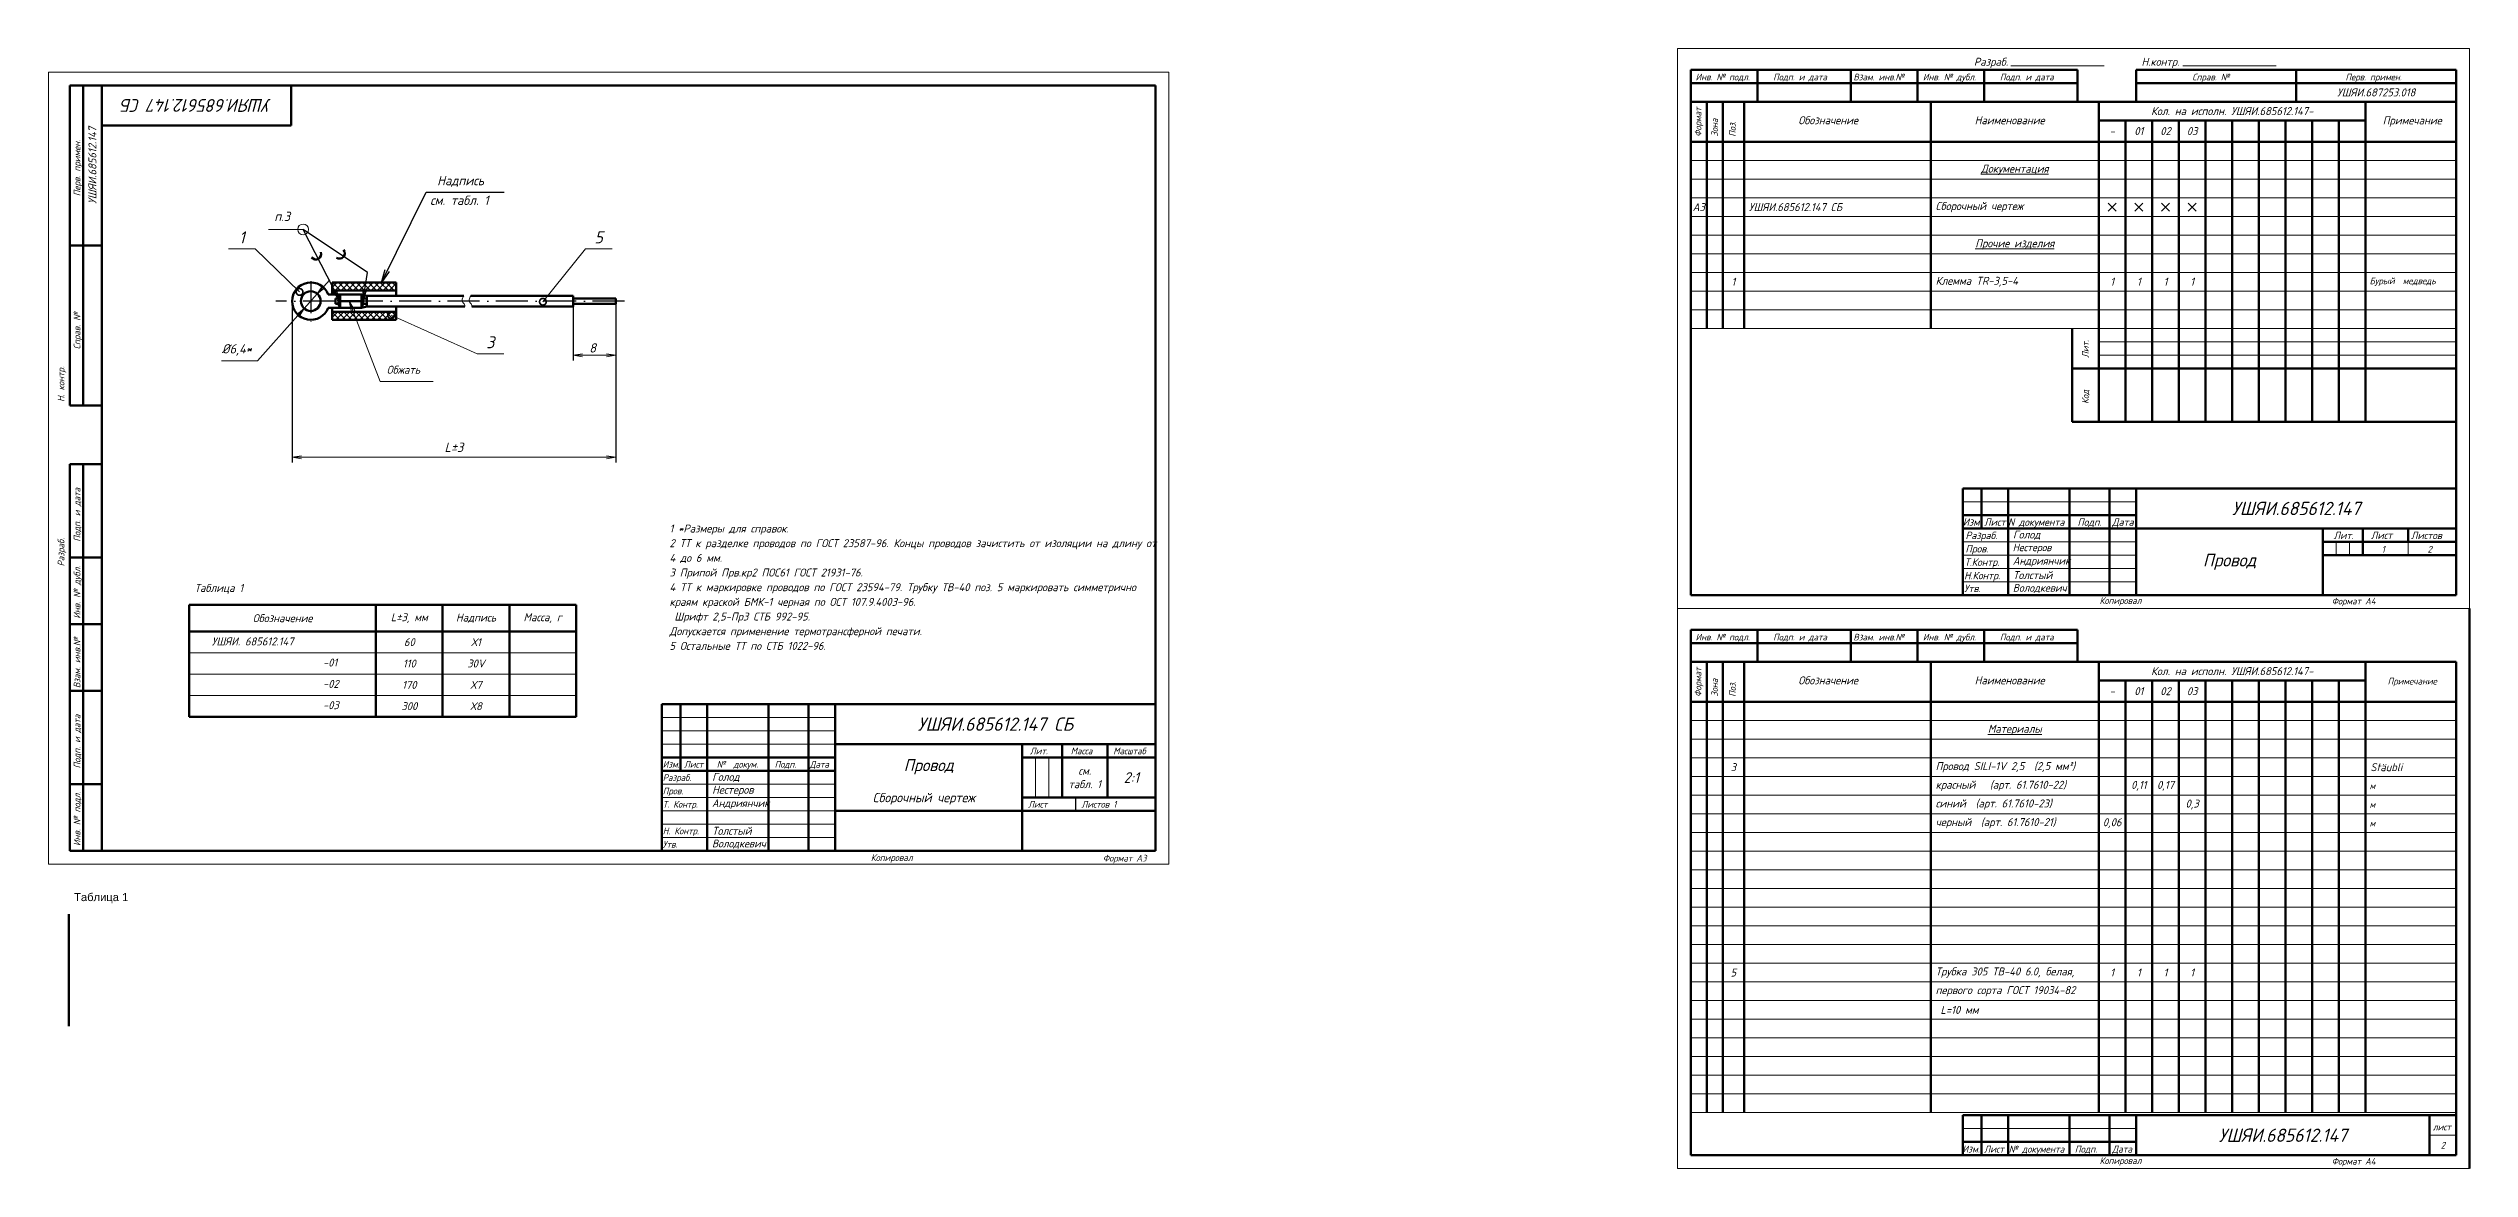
# Model space of a CAD drawing. Header units: millimetres. Extents: x 3219 to 51106, y -14166 to 2063.
# Drawn here: x 7780 to 8688, y 152 to 572 of the extents above; entities that cross this region are included whole.
import ezdxf
from ezdxf.enums import TextEntityAlignment as Align

# ---------------------------------------------------------------- set-up
doc = ezdxf.new("R2010")
doc.units = ezdxf.units.MM
doc.linetypes.add('ACAD_ISO10W100', pattern=[18, 12, -3, 0, -3])
doc.layers.get('0').update_dxf_attribs({"lineweight": 53})
for name, color, linetype, lineweight in [('01', 254, 'Continuous', 70), ('1', 1, 'Continuous', 18), ('TONK', 3, 'Continuous', 20), ('Оси', 3, 'ACAD_ISO10W100', 25), ('Размеры', 2, 'Continuous', 18), ('текст', 4, 'Continuous', 20), ('Штриховка', 80, 'Continuous', 20)]:
    doc.layers.add(name, color=color, linetype=linetype, lineweight=lineweight)
doc.layers.add('FORMAT', color=2, linetype='Continuous')
doc.styles.add('Arial', font='arial.ttf', dxfattribs={"height": 3})
doc.styles.add('Arialc', font='arial.ttf')
doc.styles.add('гост', font='GOST Common Italic.ttf')
doc.dimstyles.new('Arial', dxfattribs={"dimscale": 0, "dimtxt": 3, "dimasz": 3, "dimexe": 2, "dimexo": 0, "dimgap": 2, "dimtad": 1, "dimtoh": 1, "dimdec": 1, "dimrnd": 0.1, "dimzin": 9, "dimtxsty": 'Arial', "dimblk": 'OPEN', "dimcen": -3, "dimdle": 1.25, "dimclrd": 256, "dimclre": 256, "dimclrt": 256, "dimadec": 1, "dimazin": 2, "dimtfac": 1, "dimtdec": 1, "dimtmove": 0, "dimatfit": 3, "dimldrblk": 'DOTSMALL', "dimfxl": 2, "dimtvp": 1.5, "dimtolj": 1, "dimtzin": 1, "dimlwd": -1, "dimarcsym": 0})
doc.dimstyles.new('Arial гост', dxfattribs={"dimscale": 0, "dimtxt": 3.5, "dimasz": 3.5, "dimexe": 2, "dimexo": 0, "dimgap": 2, "dimtad": 1, "dimtoh": 1, "dimdec": 1, "dimrnd": 0.1, "dimzin": 9, "dimtxsty": 'гост', "dimblk": 'OPEN', "dimcen": -3, "dimdle": 1.25, "dimclrd": 256, "dimclre": 256, "dimclrt": 256, "dimadec": 1, "dimazin": 2, "dimtfac": 1, "dimtdec": 1, "dimtmove": 0, "dimatfit": 3, "dimldrblk": 'DOTSMALL', "dimfxl": 2, "dimtvp": 1.5, "dimtolj": 1, "dimtzin": 1, "dimlwd": -1, "dimarcsym": 0})
doc.dimstyles.new('Arial1', dxfattribs={"dimtxt": 3, "dimasz": 3, "dimexe": 2, "dimexo": 0, "dimgap": 2, "dimtad": 2, "dimdec": 1, "dimrnd": 0.1, "dimzin": 9, "dimtxsty": 'Arial', "dimblk": 'OPEN', "dimcen": -3, "dimdle": 1.25, "dimclrd": 256, "dimclre": 256, "dimclrt": 256, "dimadec": 0, "dimazin": 2, "dimtfac": 1, "dimtdec": 1, "dimtmove": 1, "dimatfit": 0, "dimldrblk": 'DOTSMALL', "dimfxl": 2, "dimtvp": 1.5, "dimtolj": 1, "dimtzin": 1, "dimlwd": 25, "dimlwe": 25, "dimarcsym": 0})
doc.dimstyles.new('Arial2  гост', dxfattribs={"dimscale": 0, "dimtxt": 3.5, "dimasz": 3.5, "dimexe": 2, "dimexo": 0, "dimgap": 1, "dimtad": 1, "dimtoh": 1, "dimdec": 1, "dimlfac": 0.5, "dimrnd": 0.1, "dimzin": 9, "dimtxsty": 'гост', "dimblk": 'OPEN', "dimcen": -4, "dimdle": 1.25, "dimclrd": 256, "dimclre": 256, "dimclrt": 256, "dimadec": 1, "dimazin": 2, "dimtfac": 1, "dimtdec": 1, "dimtmove": 0, "dimatfit": 3, "dimldrblk": 'DOTSMALL', "dimfxl": 2, "dimtvp": 1.5, "dimtolj": 1, "dimtzin": 1, "dimlwd": -1, "dimarcsym": 0})

# ---------------------------------------------------------------- blocks, each defined once
blk = doc.blocks.new('_Open')
at = {"color": 0, "linetype": 'ByBlock', "lineweight": -2}
for p, q in [((-1, 0.17), (0, 0)), ((-1, -0.17), (0, 0)), ((0, 0), (-1, 0))]:
    blk.add_line(p, q, dxfattribs=at)
blk = doc.blocks.new('*D669')
at = {"layer": 'Defpoints', "color": 0, "transparency": 16777216}
for p in [(7876, 474.51), (7880.93, 480.03)]:
    blk.add_point(p, dxfattribs=at)
at = {"layer": 'Размеры', "transparency": 16777216}
for p, q in [((7883.26, 482.64), (7885.59, 485.25)), ((7880.93, 480.03), (7876, 474.51)), ((7858.49, 454.89), (7873.67, 471.9)), ((7845.02, 454.89), (7858.49, 454.89))]:
    blk.add_line(p, q, dxfattribs=at)
at = {"layer": 'Размеры', "transparency": 16777216, "xscale": 3.5, "yscale": 3.5, "zscale": 3.5}
for p, rotation in [((7880.93, 480.03), 228.2478388657669), ((7876, 474.51), 48.24783886576686)]:
    blk.add_blockref('_Open', p, dxfattribs=dict(at, rotation=rotation))
at = {"layer": 'Размеры', "transparency": 16777216, "insert": (7850.76, 458.99), "char_height": 3.5, "attachment_point": 5, "style": 'гост'}
blk.add_mtext('\\A1;%%C6,4*', dxfattribs=at)
blk = doc.blocks.new('_DotSmall')
at = {"color": 0, "linetype": 'ByBlock', "const_width": 0.5}
blk.add_lwpolyline([(-0.0625, 0, 1), (0.0625, 0, 1)], format="xyb", close=True, dxfattribs=at)
blk = doc.blocks.new('*D670')
at = {"layer": 'Defpoints', "color": 0, "transparency": 16777216}
for p in [(7871.47, 477.27), (7992.82, 476.27), (7992.82, 418.73)]:
    blk.add_point(p, dxfattribs=at)
at = {"layer": 'Размеры', "lineweight": -2, "transparency": 16777216}
for p, q in [((7871.47, 477.27), (7871.47, 416.73)), ((7992.82, 476.27), (7992.82, 416.73))]:
    blk.add_line(p, q, dxfattribs=at)
at = {"layer": 'Размеры', "transparency": 16777216}
blk.add_line((7874.97, 418.73), (7989.32, 418.73), dxfattribs=at)
at = {"layer": 'Размеры', "transparency": 16777216, "xscale": 3.5, "yscale": 3.5, "zscale": 3.5, "rotation": 180}
blk.add_blockref('_Open', (7871.47, 418.73), dxfattribs=at)
at = {"layer": 'Размеры', "transparency": 16777216, "xscale": 3.5, "yscale": 3.5, "zscale": 3.5}
blk.add_blockref('_Open', (7992.82, 418.73), dxfattribs=at)
at = {"layer": 'Размеры', "transparency": 16777216, "insert": (7932.14, 422.48), "char_height": 3.5, "attachment_point": 5, "style": 'гост'}
blk.add_mtext('\\A1;L%%P3', dxfattribs=at)
blk = doc.blocks.new('*D671')
at = {"layer": 'Defpoints', "color": 0, "transparency": 16777216}
for p in [(7976.82, 475.27), (7992.82, 476.27), (7992.82, 456.98)]:
    blk.add_point(p, dxfattribs=at)
at = {"layer": 'Размеры', "lineweight": -2, "transparency": 16777216}
for p, q in [((7976.82, 475.27), (7976.82, 454.98)), ((7992.82, 476.27), (7992.82, 454.98))]:
    blk.add_line(p, q, dxfattribs=at)
at = {"layer": 'Размеры', "transparency": 16777216}
blk.add_line((7980.32, 456.98), (7989.32, 456.98), dxfattribs=at)
at = {"layer": 'Размеры', "transparency": 16777216, "xscale": 3.5, "yscale": 3.5, "zscale": 3.5, "rotation": 180}
blk.add_blockref('_Open', (7976.82, 456.98), dxfattribs=at)
at = {"layer": 'Размеры', "transparency": 16777216, "xscale": 3.5, "yscale": 3.5, "zscale": 3.5}
blk.add_blockref('_Open', (7992.82, 456.98), dxfattribs=at)
at = {"layer": 'Размеры', "transparency": 16777216, "insert": (7984.14, 459.73), "char_height": 3.5, "attachment_point": 5, "style": 'гост'}
blk.add_mtext('\\A1;8', dxfattribs=at)

msp = doc.modelspace()

# ---------------------------------------------------------------- hatches: boundary and pattern name
h = msp.add_hatch(color=256)
h.paths.add_polyline_path([(7889.47, 479.77, 0.138092), (7888.76, 477.27), (7889.47, 477.27)])
h.paths.add_polyline_path([(7889.47, 477.27), (7888.76, 477.27, 0.138092), (7889.47, 474.77)])
h = msp.add_hatch(color=256)
h.paths.add_polyline_path([(7897.47, 479.77, -0.138092), (7898.17, 477.27), (7897.47, 477.27)])
h.paths.add_polyline_path([(7897.47, 477.27), (7898.17, 477.27, -0.138092), (7897.47, 474.77)])
at = {"layer": 'Штриховка'}
h = msp.add_hatch(dxfattribs=at)
h.set_pattern_fill('ANSI37', color=256, scale=0.5, style=0)
h.set_pattern_definition([(45, (5324.729, -1291.3373), (-1.122532, 1.122532), []), (135, (5324.729, -1291.3373), (-1.122532, -1.122532), [])])
h.paths.add_polyline_path([(7910.47, 481.27), (7910.47, 484.27), (7886.47, 484.27), (7886.47, 481.27)])
h.paths.add_polyline_path([(7910.47, 470.27), (7910.47, 473.27), (7886.47, 473.27), (7886.47, 470.27)])

# ---------------------------------------------------------------- linework, layer by layer
for p, q in [((8395.78, 564.03), (8395.78, 367.03)), ((8540.78, 564.03), (8395.78, 564.03)), ((8420.78, 552.03), (8420.78, 564.03)), ((8455.78, 552.03), (8455.78, 564.03)), ((8480.78, 552.03), (8480.78, 564.03)), ((8505.78, 552.03), (8505.78, 564.03)), ((8540.78, 552.03), (8540.78, 564.03)), ((8562.78, 552.03), (8562.78, 564.03)), ((8562.78, 564.03), (8682.78, 564.03)), ((8622.78, 552.03), (8622.78, 564.03)), ((8682.78, 564.03), (8682.78, 552.03)), ((7788.12, 438.16), (7788.12, 558.16)), ((7788.12, 558.16), (7800.12, 558.16)), ((7793.12, 438.16), (7793.12, 558.16)), ((7800.12, 271.16), (7800.12, 558.16)), ((7800.12, 558.16), (8195.12, 558.16)), ((8195.12, 558.16), (8195.12, 271.16)), ((8395.78, 559.03), (8540.78, 559.03)), ((8562.78, 559.03), (8682.78, 559.03)), ((8395.78, 552.03), (8682.78, 552.03)), ((8395.78, 367.03), (8395.78, 552.03)), ((8401.78, 552.03), (8401.78, 467.03)), ((8407.78, 552.03), (8407.78, 467.03)), ((8415.78, 552.03), (8415.78, 467.03)), ((8485.78, 552.03), (8485.78, 467.03)), ((8548.78, 552.03), (8548.78, 432.03)), ((8548.78, 545.03), (8648.78, 545.03)), ((8558.78, 545.03), (8558.78, 432.03)), ((8568.78, 545.03), (8568.78, 432.03)), ((8578.78, 545.03), (8578.78, 432.03)), ((8588.78, 545.03), (8588.78, 432.03)), ((8598.78, 545.03), (8598.78, 432.03)), ((8608.78, 545.03), (8608.78, 432.03)), ((8618.78, 545.03), (8618.78, 432.03)), ((8628.78, 545.03), (8628.78, 432.03)), ((8638.78, 545.03), (8638.78, 432.03)), ((8648.78, 552.03), (8648.78, 432.03)), ((8682.78, 552.03), (8682.78, 367.03)), ((8682.78, 537.03), (8395.78, 537.03)), ((7800.12, 498.16), (7788.12, 498.16)), ((7910.47, 484.27), (7886.47, 484.27)), ((7886.47, 479.77), (7886.47, 484.27)), ((7910.47, 481.27), (7886.47, 481.27)), ((7909.47, 484.27), (7909.47, 484.27)), ((7910.47, 484.27), (7910.47, 479.27)), ((7897.47, 479.77), (7885.01, 479.77)), ((7897.47, 474.77), (7885.01, 474.77)), ((7886.47, 474.77), (7886.47, 470.27)), ((7910.47, 473.27), (7886.47, 473.27)), ((7888.87, 478.27), (7887.79, 478.27)), ((7887.79, 478.27), (7887.79, 476.27)), ((7888.87, 476.27), (7887.79, 476.27)), ((7889.47, 479.77), (7889.47, 474.77)), ((7889.47, 479.77), (7889.47, 474.77)), ((7889.47, 479.77), (7889.47, 474.77)), ((7897.47, 479.77), (7897.47, 474.77)), ((7897.47, 479.77), (7897.47, 474.77)), ((7899.47, 479.27), (7897.47, 479.77)), ((7899.47, 475.27), (7897.47, 474.77)), ((7899.47, 478.27), (7898.07, 478.27)), ((7899.47, 476.27), (7898.07, 476.27)), ((7899.47, 479.27), (7899.47, 475.27)), ((7935.83, 479.27), (7899.47, 479.27)), ((7936.17, 475.27), (7899.47, 475.27)), ((7909.47, 473.27), (7901.47, 473.27)), ((7909.47, 473.27), (7901.47, 473.27)), ((7909.47, 473.27), (7901.47, 473.27)), ((7910.47, 475.27), (7910.47, 470.27)), ((7976.82, 479.27), (7938.45, 479.27)), ((7976.82, 475.27), (7938.79, 475.27)), ((7976.82, 475.27), (7976.82, 479.27)), ((7976.82, 478.27), (7992.82, 478.27)), ((7976.82, 476.27), (7992.82, 476.27)), ((7992.82, 478.27), (7992.82, 476.27)), ((7910.47, 470.27), (7886.47, 470.27)), ((8538.78, 432.03), (8538.78, 467.03)), ((8538.78, 452.03), (8682.78, 452.03)), ((7800.12, 438.16), (7788.12, 438.16)), ((8538.78, 432.03), (8682.78, 432.03)), ((7800.12, 416.16), (7788.12, 416.16)), ((7788.12, 416.16), (7788.12, 271.16)), ((7793.12, 271.16), (7793.12, 416.16)), ((8497.78, 407.03), (8682.78, 407.03)), ((8497.78, 407.03), (8497.78, 367.03)), ((8504.78, 407.03), (8504.78, 392.03)), ((8514.78, 407.03), (8514.78, 367.03)), ((8537.78, 407.03), (8537.78, 367.03)), ((8552.78, 407.03), (8552.78, 367.03)), ((8562.78, 407.03), (8562.78, 367.03)), ((8562.78, 397.03), (8497.78, 397.03)), ((8497.78, 392.03), (8562.78, 392.03)), ((8562.78, 392.03), (8682.78, 392.03)), ((8632.78, 367.03), (8632.78, 392.03)), ((8647.78, 392.03), (8647.78, 382.03)), ((8664.78, 387.03), (8664.78, 392.03)), ((8632.78, 387.03), (8682.78, 387.03)), ((8632.78, 382.03), (8682.78, 382.03)), ((7800.12, 381.16), (7788.12, 381.16)), ((7977.91, 363.4), (7832.91, 363.4)), ((7832.91, 363.4), (7832.91, 321.4)), ((7902.91, 363.4), (7902.91, 321.4)), ((7927.91, 363.4), (7927.91, 321.4)), ((7952.91, 363.4), (7952.91, 321.4)), ((7977.91, 363.4), (7977.91, 321.4)), ((7977.91, 363.4), (7977.91, 321.4)), ((8682.78, 367.03), (8395.78, 367.03)), ((7800.12, 356.16), (7788.12, 356.16)), ((8395.78, 354.03), (8395.78, 157.03)), ((8540.78, 354.03), (8395.78, 354.03)), ((8420.78, 342.03), (8420.78, 354.03)), ((8455.78, 342.03), (8455.78, 354.03)), ((8480.78, 342.03), (8480.78, 354.03)), ((8505.78, 342.03), (8505.78, 354.03)), ((8540.78, 342.03), (8540.78, 354.03)), ((8687.78, 152.03), (8687.78, 362.03)), ((7977.91, 353.4), (7832.91, 353.4)), ((8395.78, 349.03), (8540.78, 349.03)), ((8395.78, 342.03), (8682.78, 342.03)), ((8395.78, 157.03), (8395.78, 342.03)), ((8401.78, 342.03), (8401.78, 173.03)), ((8407.78, 342.03), (8407.78, 173.03)), ((8415.78, 342.03), (8415.78, 173.03)), ((8485.78, 342.03), (8485.78, 173.03)), ((8548.78, 342.03), (8548.78, 173.03)), ((8648.78, 342.03), (8648.78, 173.03)), ((8682.78, 342.03), (8682.78, 157.03)), ((7800.12, 331.16), (7788.12, 331.16)), ((8682.78, 327.03), (8395.78, 327.03)), ((8548.78, 335.03), (8648.78, 335.03)), ((8558.78, 335.03), (8558.78, 173.03)), ((8568.78, 335.03), (8568.78, 173.03)), ((8578.78, 335.03), (8578.78, 173.03)), ((8588.78, 335.03), (8588.78, 173.03)), ((8598.78, 335.03), (8598.78, 173.03)), ((8608.78, 335.03), (8608.78, 173.03)), ((8618.78, 335.03), (8618.78, 173.03)), ((8628.78, 335.03), (8628.78, 173.03)), ((8638.78, 335.03), (8638.78, 173.03)), ((7977.91, 321.4), (7832.91, 321.4)), ((8010.12, 326.16), (8010.12, 271.16)), ((8195.12, 326.16), (8010.12, 326.16)), ((8017.12, 326.16), (8017.12, 301.16)), ((8027.12, 326.16), (8027.12, 271.16)), ((8050.12, 326.16), (8050.12, 271.16)), ((8065.12, 326.16), (8065.12, 271.16)), ((8075.12, 326.16), (8075.12, 271.16)), ((8195.12, 311.16), (8075.12, 311.16)), ((8145.12, 311.16), (8145.12, 271.16)), ((8160.12, 311.16), (8160.12, 291.16)), ((8177.12, 311.16), (8177.12, 291.16)), ((8075.12, 306.16), (8010.12, 306.16)), ((8075.12, 301.16), (8010.12, 301.16)), ((8195.12, 306.16), (8145.12, 306.16)), ((7800.12, 296.16), (7788.12, 296.16)), ((8195.12, 291.16), (8145.12, 291.16)), ((8195.12, 286.16), (8075.12, 286.16)), ((7788.12, 271.16), (8195.12, 271.16)), ((7787.74, 247.48), (7787.74, 205.48)), ((8497.78, 172.03), (8682.78, 172.03)), ((8497.78, 172.03), (8497.78, 157.03)), ((8504.78, 157.03), (8504.78, 172.03)), ((8514.78, 172.03), (8514.78, 157.03)), ((8537.78, 172.03), (8537.78, 157.03)), ((8552.78, 172.03), (8552.78, 157.03)), ((8562.78, 172.03), (8562.78, 157.03)), ((8672.78, 157.03), (8672.78, 172.03)), ((8682.78, 157.03), (8395.78, 157.03)), ((8562.78, 162.03), (8497.78, 162.03))]:
    msp.add_line(p, q)
for points in [[(7871.12, 558.16), (7871.12, 557.16), (7871.12, 543.16)], [(7871.12, 543.16), (7801.12, 543.16), (7800.12, 543.16)], [(7800.12, 416.16), (7788.12, 416.16)], [(8540.78, 342.03), (8540.78, 354.03)], [(8540.78, 342.03), (8540.78, 354.03)], [(8540.78, 342.03), (8540.78, 354.03)]]:
    msp.add_lwpolyline(points)
msp.add_circle((7878.47, 477.27), 3.7)
for centre, radius, start, end in [((7880.39, 494.88), 1.99, 216.90149, 21.58179), ((7889.2, 495.19), 1.99, 236.40301, 41.08332), ((7878.47, 477.27), 7, 20.92483, 339.07517), ((7893.56, 477.27), 4.79, 148.55059, 211.44941), ((7893.38, 477.27), 4.79, 328.55059, 31.44941)]:
    msp.add_arc(centre, radius, start, end)
at = {"layer": '01'}
msp.add_line((7897.47, 477.27), (7889.47, 477.27), dxfattribs=at)
at = {"layer": '1'}
for p, q in [((7977.91, 345.4), (7832.91, 345.4)), ((7977.91, 337.4), (7832.91, 337.4)), ((7977.91, 329.4), (7832.91, 329.4))]:
    msp.add_line(p, q, dxfattribs=at)
for points, knots in [([(7935.83, 479.27), (7935.72, 479.01), (7935.24, 478.26), (7935.07, 476.95), (7936.22, 476.2), (7936.21, 475.51), (7936.17, 475.27)], [1.981598, 1.981598, 1.981598, 1.981598, 2.831574, 4.247199, 5.578608, 6.276254, 6.276254, 6.276254, 6.276254]), ([(7938.45, 479.27), (7938.33, 479.02), (7937.87, 478.29), (7937.7, 476.99), (7938.87, 476.23), (7938.85, 475.53), (7938.79, 475.27)], [2.032447, 2.032447, 2.032447, 2.032447, 2.831574, 4.247199, 5.578608, 6.321872, 6.321872, 6.321872, 6.321872])]:
    msp.add_open_spline(points, degree=3, knots=knots, dxfattribs=at)
at = {"layer": 'FORMAT'}
for p, q in [((8395.78, 564.03), (8395.78, 552.03)), ((8682.78, 564.03), (8682.78, 552.03)), ((7788.12, 558.16), (7800.12, 558.16)), ((8450.78, 552.03), (8395.78, 552.03)), ((8395.78, 367.03), (8395.78, 552.03)), ((8395.78, 367.03), (8395.78, 552.03)), ((8682.78, 552.03), (8682.78, 367.03)), ((8552.28, 511.03), (8555.28, 514.03)), ((8552.28, 514.03), (8555.28, 511.03)), ((8562.28, 511.03), (8565.28, 514.03)), ((8562.28, 514.03), (8565.28, 511.03)), ((8572.28, 511.03), (8575.28, 514.03)), ((8572.28, 514.03), (8575.28, 511.03)), ((8582.28, 511.03), (8585.28, 514.03)), ((8582.28, 514.03), (8585.28, 511.03)), ((8395.78, 354.03), (8395.78, 342.03)), ((8450.78, 342.03), (8395.78, 342.03)), ((8395.78, 157.03), (8395.78, 342.03)), ((8395.78, 157.03), (8395.78, 342.03)), ((8682.78, 342.03), (8682.78, 157.03)), ((8165.12, 291.16), (8165.12, 286.16)), ((7788.12, 271.16), (7800.12, 271.16)), ((8195.12, 271.16), (8010.12, 271.16)), ((8195.12, 271.16), (8010.12, 271.16)), ((8195.12, 271.16), (8010.12, 271.16))]:
    msp.add_line(p, q, dxfattribs=at)
for points in [[(8395.78, 564.03), (8535.78, 564.03), (8540.78, 564.03)], [(8395.78, 564.03), (8535.78, 564.03), (8540.78, 564.03)], [(8395.78, 564.03), (8535.78, 564.03), (8540.78, 564.03)], [(8420.78, 552.03), (8420.78, 564.03)], [(8420.78, 552.03), (8420.78, 564.03)], [(8420.78, 552.03), (8420.78, 564.03)], [(8455.78, 552.03), (8455.78, 564.03)], [(8455.78, 552.03), (8455.78, 564.03)], [(8455.78, 552.03), (8455.78, 564.03)], [(8480.78, 552.03), (8480.78, 564.03)], [(8480.78, 552.03), (8480.78, 564.03)], [(8480.78, 552.03), (8480.78, 564.03)], [(8505.78, 552.03), (8505.78, 564.03)], [(8505.78, 552.03), (8505.78, 564.03)], [(8505.78, 552.03), (8505.78, 564.03)], [(8540.78, 552.03), (8540.78, 564.03)], [(8540.78, 552.03), (8540.78, 564.03)], [(8540.78, 552.03), (8540.78, 564.03)], [(8682.78, 564.03), (8562.78, 564.03)], [(8562.78, 552.03), (8562.78, 564.03)], [(8622.78, 552.03), (8622.78, 564.03)], [(7788.12, 558.16), (7788.12, 438.16)], [(7793.12, 558.16), (7793.12, 438.16)], [(8395.78, 559.03), (8535.78, 559.03), (8540.78, 559.03)], [(8395.78, 559.03), (8535.78, 559.03), (8540.78, 559.03)], [(8395.78, 559.03), (8535.78, 559.03), (8540.78, 559.03)], [(8682.78, 559.03), (8562.78, 559.03)], [(8682.78, 552.03), (8395.78, 552.03)], [(7800.12, 498.16), (7788.12, 498.16)], [(7800.12, 438.16), (7788.12, 438.16)], [(7788.12, 271.16), (7788.12, 411.16), (7788.12, 416.16)], [(7788.12, 271.16), (7788.12, 411.16), (7788.12, 416.16)], [(7800.12, 416.16), (7788.12, 416.16)], [(7788.12, 271.16), (7788.12, 411.16), (7788.12, 416.16)], [(7793.12, 271.16), (7793.12, 411.16), (7793.12, 416.16)], [(7793.12, 271.16), (7793.12, 411.16), (7793.12, 416.16)], [(7793.12, 271.16), (7793.12, 411.16), (7793.12, 416.16)], [(7800.12, 381.16), (7788.12, 381.16)], [(7800.12, 381.16), (7788.12, 381.16)], [(7800.12, 381.16), (7788.12, 381.16)], [(7800.12, 356.16), (7788.12, 356.16)], [(7800.12, 356.16), (7788.12, 356.16)], [(7800.12, 356.16), (7788.12, 356.16)], [(8395.78, 354.03), (8535.78, 354.03), (8540.78, 354.03)], [(8395.78, 354.03), (8535.78, 354.03), (8540.78, 354.03)], [(8395.78, 354.03), (8535.78, 354.03), (8540.78, 354.03)], [(8420.78, 342.03), (8420.78, 354.03)], [(8420.78, 342.03), (8420.78, 354.03)], [(8420.78, 342.03), (8420.78, 354.03)], [(8455.78, 342.03), (8455.78, 354.03)], [(8455.78, 342.03), (8455.78, 354.03)], [(8455.78, 342.03), (8455.78, 354.03)], [(8480.78, 342.03), (8480.78, 354.03)], [(8480.78, 342.03), (8480.78, 354.03)], [(8480.78, 342.03), (8480.78, 354.03)], [(8505.78, 342.03), (8505.78, 354.03)], [(8505.78, 342.03), (8505.78, 354.03)], [(8505.78, 342.03), (8505.78, 354.03)], [(8395.78, 349.03), (8535.78, 349.03), (8540.78, 349.03)], [(8395.78, 349.03), (8535.78, 349.03), (8540.78, 349.03)], [(8395.78, 349.03), (8535.78, 349.03), (8540.78, 349.03)], [(8682.78, 342.03), (8395.78, 342.03)], [(7800.12, 331.16), (7788.12, 331.16)], [(7800.12, 331.16), (7788.12, 331.16)], [(7800.12, 331.16), (7788.12, 331.16)], [(7800.12, 296.16), (7788.12, 296.16)], [(7800.12, 296.16), (7788.12, 296.16)], [(7800.12, 296.16), (7788.12, 296.16)]]:
    msp.add_lwpolyline(points, dxfattribs=at)
at = {"layer": 'TONK'}
for p, q in [((8497.78, 402.03), (8562.78, 402.03)), ((8497.78, 387.03), (8562.78, 387.03)), ((8562.78, 382.03), (8497.78, 382.03)), ((8637.78, 382.03), (8637.78, 387.03)), ((8642.78, 387.03), (8642.78, 382.03)), ((8664.78, 382.03), (8664.78, 387.03)), ((8562.78, 377.03), (8497.78, 377.03)), ((8497.78, 372.03), (8562.78, 372.03))]:
    msp.add_line(p, q, dxfattribs=at)
at = {"layer": 'Оси'}
for p, q in [((7878.47, 484.72), (7878.47, 468.85)), ((7996.04, 477.27), (7865.36, 477.27))]:
    msp.add_line(p, q, dxfattribs=at)
at = {"layer": 'Размеры'}
for p, q in [((8390.78, 572.03), (8390.78, 362.03)), ((8687.78, 572.03), (8390.78, 572.03)), ((8687.78, 572.03), (8687.78, 362.03)), ((7780.12, 563.16), (7780.12, 266.16)), ((7780.12, 563.16), (8200.12, 563.16)), ((8200.12, 266.16), (8200.12, 563.16)), ((8200.12, 266.16), (8200.12, 563.16)), ((8200.12, 563.16), (8200.12, 266.16)), ((8200.12, 563.16), (8200.12, 266.16)), ((8515.78, 565.53), (8550.78, 565.53)), ((8580.28, 565.53), (8615.28, 565.53)), ((8200.12, 266.16), (8200.12, 561.16)), ((8682.78, 530.03), (8395.78, 530.03)), ((8682.78, 523.03), (8395.78, 523.03)), ((8682.78, 516.03), (8395.78, 516.03)), ((8682.78, 509.03), (8395.78, 509.03)), ((8682.78, 502.03), (8395.78, 502.03)), ((8682.78, 495.03), (8395.78, 495.03)), ((8682.78, 488.03), (8395.78, 488.03)), ((8682.78, 481.03), (8395.78, 481.03)), ((8682.78, 474.03), (8395.78, 474.03)), ((8682.78, 467.03), (8395.78, 467.03)), ((8548.78, 462.03), (8682.78, 462.03)), ((8682.78, 457.03), (8548.78, 457.03)), ((8390.78, 362.03), (8687.78, 362.03)), ((8390.78, 362.03), (8390.78, 152.03)), ((8687.78, 362.03), (8390.78, 362.03)), ((8687.78, 152.03), (8687.78, 362.03)), ((8687.78, 362.03), (8687.78, 152.03)), ((8687.78, 362.03), (8687.78, 152.03)), ((8687.78, 362.03), (8687.78, 152.03)), ((8687.78, 362.03), (8687.78, 152.03)), ((8075.12, 321.16), (8010.12, 321.16)), ((8682.78, 320.03), (8395.78, 320.03)), ((8075.12, 316.16), (8010.12, 316.16)), ((8075.12, 311.16), (8010.12, 311.16)), ((8682.78, 313.03), (8395.78, 313.03)), ((8150.12, 306.16), (8150.12, 291.16)), ((8155.12, 306.16), (8155.12, 291.16)), ((8682.78, 306.03), (8395.78, 306.03)), ((8075.12, 296.16), (8010.12, 296.16)), ((8075.12, 291.16), (8010.12, 291.16)), ((8682.78, 299.03), (8395.78, 299.03)), ((8682.78, 292.03), (8395.78, 292.03)), ((8075.12, 286.16), (8010.12, 286.16)), ((8682.78, 285.03), (8395.78, 285.03)), ((8075.12, 281.16), (8010.12, 281.16)), ((8075.12, 276.16), (8010.12, 276.16)), ((8682.78, 278.03), (8395.78, 278.03)), ((7780.12, 266.16), (8200.12, 266.16)), ((8682.78, 271.03), (8395.78, 271.03)), ((8682.78, 264.03), (8395.78, 264.03)), ((8682.78, 257.03), (8395.78, 257.03)), ((8682.78, 250.03), (8395.78, 250.03)), ((8682.78, 243.03), (8395.78, 243.03)), ((8682.78, 236.03), (8395.78, 236.03)), ((8682.78, 229.03), (8395.78, 229.03)), ((8682.78, 222.03), (8395.78, 222.03)), ((8682.78, 215.03), (8395.78, 215.03)), ((8682.78, 208.03), (8395.78, 208.03)), ((8682.78, 201.03), (8395.78, 201.03)), ((8682.78, 194.03), (8395.78, 194.03)), ((8682.78, 187.03), (8395.78, 187.03)), ((8682.78, 180.03), (8395.78, 180.03)), ((8682.78, 173.03), (8395.78, 173.03)), ((8497.78, 167.03), (8562.78, 167.03)), ((8672.78, 164.53), (8682.78, 164.53)), ((8390.78, 152.03), (8687.78, 152.03)), ((8390.78, 152.03), (8687.78, 152.03))]:
    msp.add_line(p, q, dxfattribs=at)
msp.add_lwpolyline([(7875.61, 504.17), (7875.61, 504.17), (7862.61, 504.17)], dxfattribs=at)
msp.add_circle((7875.61, 504.17), 2.02, dxfattribs=at)

# ---------------------------------------------------------------- texts
at = {"layer": 'FORMAT', "style": 'гост'}
for s, height, p in [('Справ. №', 2.5, (8590.78, 560.03)), ('Перв. примен.', 2.5, (8651.78, 560.03)), ('Примечание', 3, (8666.28, 543.53)), ('Примечание', 2.5, (8666.28, 333.53))]:
    msp.add_text(s, height=height, dxfattribs=at).set_placement(p, align=Align.CENTER)
for s, p in [('Перв. примен.', (7792.12, 527.16)), ('Справ. №', (7792.12, 466.16))]:
    msp.add_text(s, height=2.5, rotation=90, dxfattribs=at).set_placement(p, align=Align.CENTER)
at = {"layer": 'TONK', "style": 'гост'}
for s, height, p in [('Изм.', 2.8, (8497.78, 393.03)), ('Разраб.', 2.8, (8498.78, 388.03)), ('Лист', 2.8, (8505.78, 393.03)), ('N документа', 2.8, (8514.78, 393.03)), ('Подп.', 2.8, (8540.78, 393.03)), ('Дата', 2.8, (8553.78, 393.03)), ('Лит.', 2.8, (8636.78, 388.03)), ('Лист', 2.8, (8650.78, 388.09)), ('Листов ', 2.8, (8665.78, 388.03)), ('Пров.', 2.8, (8498.78, 383.03)), ('1', 2.5, (8654.83, 382.99)), ('2', 2.5, (8672.03, 382.99)), ('Н.Контр.', 2.8, (8498.3, 372.99)), ('Т.Контр.', 2.8, (8498.46, 378.01)), ('Утв.', 2.8, (8498.3, 368.17)), ('лист', 2.5, (8673.99, 166.36)), ('Изм.', 2.6, (8497.63, 158.03)), ('Лист', 2.6, (8505.78, 158.03)), ('№ документа', 2.6, (8515.03, 158.02)), ('Подп.', 2.6, (8539.78, 158.03)), ('Дата', 2.6, (8553.78, 158.03))]:
    msp.add_text(s, height=height, dxfattribs=at).set_placement(p)
for s, insert, char_height, width, attachment_point in [('{\\LДокументация}', (8517.28, 526.53), 3, 63, 5), (' УШЯИ.685612.147 СБ', (8415.78, 512.53), 3, 70, 4), (' Сборочный чертеж', (8485.78, 512.53), 3, 63, 4), ('{\\LПрочие изделия}', (8517.28, 498.53), 3, 63, 5), ('1', (8411.78, 484.53), 3, 8, 5), ('1', (8411.78, 484.53), 3, 8, 5), (' Клемма TR-3,5-4', (8485.78, 484.53), 3, 63, 4), (' Бурый  медведь', (8648.78, 484.53), 2.5, 34, 4), ('{\\LМатериалы}', (8517.28, 316.53), 3, 63, 5), ('3', (8411.78, 302.53), 3, 7.6276, 5), (' Провод SILI-1V 2,5  (2,5 мм²)', (8485.78, 302.53), 3, 63, 4), (' Stäubli ', (8648.78, 302.53), 3, 34, 4), (' синий  (арт. 61.7610-23)  ', (8485.78, 288.53), 3, 60, 4), (' красный   (арт. 61.7610-22)  ', (8485.78, 295.53), 3, 63, 4), (' м', (8648.78, 295.53), 2.5, 34, 4), (' черный  (арт. 61.7610-21)  ', (8485.78, 281.53), 3, 60, 4), (' м', (8648.78, 288.53), 2.5, 34, 4), (' м', (8648.78, 281.53), 2.5, 34, 4), ('5', (8411.78, 225.53), 3, 8, 5), (' Трубка 305 ТВ-40 6.0, белая,', (8485.78, 225.53), 3, 63, 4), (' первого сорта ГОСТ 19034-82 ', (8485.78, 218.53), 3, 63, 4), ('  L=10 мм', (8485.78, 211.53), 3, 63, 4), ('2', (8677.78, 160.78), 2.5, 10, 5)]:
    msp.add_mtext(s, dxfattribs=dict(at, insert=insert, char_height=char_height, width=width, attachment_point=attachment_point))
at = {"layer": 'Размеры', "style": 'гост'}
for s, height, p in [('Разраб.', 3, (8508.37, 565.51)), ('Н.контр.', 3, (8571.87, 565.51)), ('Инв. № подл.', 2.5, (8407.78, 560.03)), ('Подп. и дата', 2.5, (8436.78, 560.03)), ('Инв. № дубл.', 2.5, (8492.78, 560.03)), ('Подп. и дата', 2.5, (8521.78, 560.03)), ('Обозначение', 3, (8447.33, 543.58)), ('Наименование', 3, (8515.35, 543.58)), ('Инв. № подл.', 2.5, (8407.78, 350.03)), ('Подп. и дата', 2.5, (8436.78, 350.03)), ('Инв. № дубл.', 2.5, (8492.78, 350.03)), ('Подп. и дата', 2.5, (8521.78, 350.03)), ('Обозначение', 3, (8447.33, 333.58)), ('Наименование', 3, (8515.35, 333.58))]:
    msp.add_text(s, height=height, dxfattribs=at).set_placement(p, align=Align.CENTER)
for s, height, p in [('Взам. инв.№', 2.5, (8456.78, 560.03)), ('Надпись ', 3.5, (7925.85, 520.72)), ('п.3', 3.5, (7864.8, 507.3)), ('см. табл. 1', 3.5, (7923.23, 513.33)), ('Обжать', 3, (7906.94, 450.05)), ('Взам. инв.№', 2.5, (8456.78, 350.03)), ('Сборочный чертеж', 3.5, (8089.11, 289.38))]:
    msp.add_text(s, height=height, dxfattribs=at).set_placement(p)
for s, p in [('Формат', (8399.81, 544.4)), ('Зона', (8405.99, 542.34)), ('Поз.', (8412.66, 541.78)), ('Лит.', (8544.99, 459.34)), ('Н. контр.', (7786.12, 446.16)), ('Код', (8544.99, 441.34)), ('Подп. и дата', (7792.12, 397.16)), ('Разраб.', (7786.12, 383.16)), ('Инв. № дубл.', (7792.12, 368.16)), ('Формат', (8399.81, 334.4)), ('Зона', (8405.99, 332.34)), ('Поз.', (8412.66, 331.78)), ('Подп. и дата', (7792.12, 312.16)), ('Инв. № подл.', (7792.12, 283.16))]:
    msp.add_text(s, height=2.5, rotation=90, dxfattribs=at).set_placement(p, align=Align.CENTER)
msp.add_text('Взам. инв.№', height=2.5, rotation=90, dxfattribs=at).set_placement((7792.12, 332.16))
for s, insert, char_height, width, attachment_point in [('УШЯИ.687253.018', (8652.78, 555.53), 3, 60, 5), ('Кол. на исполн. УШЯИ.685612.147-', (8598.78, 548.53), 3, 100, 5), ('-', (8553.78, 541.03), 3, 10, 5), ('01', (8563.78, 541.03), 3, 10, 5), ('02', (8573.78, 541.03), 3, 10, 5), ('03', (8583.78, 541.03), 3, 10, 5), ('А3', (8398.78, 512.53), 3, 6, 5), ('1', (7852.65, 501.2), 4.5, 10, 5), ('5', (7986.41, 501.2), 4.5, 10, 5), ('1', (8553.78, 484.53), 3, 10, 5), ('1', (8563.78, 484.53), 3, 10, 5), ('1', (8573.78, 484.53), 3, 10, 5), ('1', (8583.78, 484.53), 3, 10, 5), ('3', (7945.79, 461.86), 4.5, 10, 5), ('УШЯИ.685612.147', (8622.78, 399.53), 5, 120, 5), (' Голод', (8514.78, 389.53), 3, 23, 4), (' Андриянчик', (8514.78, 379.53), 2.9, 23, 4), (' Нестеров ', (8514.78, 384.53), 2.8, 23, 4), (' Толстый', (8514.78, 374.53), 3, 23, 4), (' Володкевич', (8514.78, 369.53), 2.9, 23, 4), ('Кол. на исполн. УШЯИ.685612.147-', (8598.78, 338.53), 3, 100, 5), ('-', (8553.78, 331.03), 3, 10, 5), ('01', (8563.78, 331.03), 3, 10, 5), ('02', (8573.78, 331.03), 3, 10, 5), ('03', (8583.78, 331.03), 3, 10, 5), (' Голод ', (8027.12, 298.66), 3, 23, 4), ('см.\\Pтабл. 1', (8168.62, 298.66), 3, 17, 5), ('2:1', (8186.12, 298.66), 4, 18, 5), (' Андриянчик', (8027.12, 288.66), 2.9, 23, 4), (' Нестеров ', (8027.12, 293.66), 3, 23, 4), ('0,11', (8563.78, 295.53), 3, 10.129, 5), ('0,17', (8573.78, 295.53), 3, 10.129, 5), ('0,06', (8553.78, 281.53), 3, 10, 5), ('0,3', (8583.78, 288.53), 3, 10.129, 5), (' Володкевич', (8027.12, 273.66), 2.9, 23, 4), (' Толстый', (8027.12, 278.66), 3, 23, 4), ('1', (8553.78, 225.53), 3, 10, 5), ('1', (8563.78, 225.53), 3, 10, 5), ('1', (8573.78, 225.53), 3, 10, 5), ('1', (8583.78, 225.53), 3, 10, 5), ('УШЯИ.685612.147', (8617.78, 164.53), 5, 110, 5)]:
    msp.add_mtext(s, dxfattribs=dict(at, insert=insert, char_height=char_height, width=width, attachment_point=attachment_point))
at = {"layer": 'Размеры', "ltscale": 1.5, "attachment_point": 5, "style": 'гост'}
for s, insert, char_height, width, rotation in [('УШЯИ.685612.147 СБ', (7835.62, 550.66), 4.8, 71, 180), ('УШЯИ.685612.147', (7796.62, 528.16), 3, 60, 90)]:
    msp.add_mtext(s, dxfattribs=dict(at, insert=insert, char_height=char_height, width=width, rotation=rotation))
at = {"layer": 'Размеры', "insert": (8012.96, 393.52), "char_height": 3, "width": 183.2481, "attachment_point": 1, "line_spacing_factor": 1.1, "style": 'гост'}
msp.add_mtext('1 *Размеры для справок.\\P2 ТТ к разделке проводов по ГОСТ 23587-96. Концы проводов зачистить от изоляции на длину от 4 до 6 мм.\\P3 Припой Прв.кр2 ПОС61 ГОСТ 21931-76.\\P4 ТТ к маркировке проводов по ГОСТ 23594-79. Трубку ТВ-40 поз. 5 маркировать симметрично краям краской БМК-1 черная по ОСТ 107.9.4003-96.\\P Шрифт 2,5-Пр3 СТБ 992-95.\\PДопускается применение термотрансферной печати.\\P5 Остальные ТТ по СТБ 1022-96.', dxfattribs=at)
at = {"layer": 'Размеры', "ltscale": 1.5, "attachment_point": 5, "style": 'гост'}
for s, insert, char_height, width in [('Провод', (8597.78, 379.53), 4.8, 70), ('УШЯИ.685612.147 СБ', (8135.12, 318.66), 5, 120), ('Провод', (8110.12, 302.7), 4.5, 70)]:
    msp.add_mtext(s, dxfattribs=dict(at, insert=insert, char_height=char_height, width=width))
at = {"layer": 'текст'}
for s, style, p in [('Таблица 1', 'гост', (7834.92, 368.24)), ('УШЯИ. 685612.147', 'гост', (7841.34, 348.18)), ('-01', 'гост', (7883.06, 340.27)), ('-02', 'гост', (7883.06, 332.27)), ('-03', 'гост', (7883.06, 324.27)), ('Таблица 1', 'Arialc', (7789.75, 252.32))]:
    msp.add_text(s, height=3, dxfattribs=dict(at, style=style)).set_placement(p)
at = {"layer": 'текст', "char_height": 3, "attachment_point": 5, "style": 'гост'}
for s, insert, width in [('Обозначение', (7867.91, 358.4), 70), ('L%%P3, мм', (7915.41, 358.4), 25), ('Надпись', (7940.41, 358.4), 25), ('Масса, г', (7965.41, 358.4), 25), ('60', (7915.41, 349.4), 25), ('Х1', (7940.41, 349.4), 25), ('110', (7915.41, 341.4), 25), ('30V', (7940.41, 341.4), 25), ('300', (7915.41, 325.4), 25), ('170', (7915.41, 333.4), 25), ('Х8', (7940.41, 325.4), 25), ('Х7', (7940.41, 333.4), 25)]:
    msp.add_mtext(s, dxfattribs=dict(at, insert=insert, width=width))
at = {"layer": 'Штриховка', "style": 'гост'}
for s, p in [('Копировал', (8549.08, 363.74)), ('Формат А4', (8636.09, 363.53)), ('Разраб.', (8010.42, 297.37)), ('Изм.', (8010.42, 302.37)), ('Лист', (8018.42, 302.37)), ('Дата', (8065.53, 302.37)), ('Пров.', (8010.42, 292.37)), ('Т. Контр.', (8010.42, 287.37)), ('Лист ', (8147.42, 287.37)), ('Листов 1', (8167.42, 287.37)), ('Утв.', (8010.42, 272.37)), ('Н. Контр.', (8010.42, 277.37)), ('Копировал', (8088.42, 267.37)), ('Формат А3', (8175.43, 267.16)), ('Копировал', (8549.08, 153.74)), ('Формат А4', (8636.09, 153.53))]:
    msp.add_text(s, height=2.5, dxfattribs=at).set_placement(p)
for s, p in [('Лит.', (8151.42, 307.37)), ('Масса', (8167.42, 307.37)), ('Масштаб', (8185.42, 307.37)), ('№  докум.', (8038.42, 302.37)), ('Подп.', (8056.42, 302.37))]:
    msp.add_text(s, height=2.5, dxfattribs=at).set_placement(p, align=Align.CENTER)

# ---------------------------------------------------------------- dimensions: what is measured, and where the dimension line sits
at = {"layer": 'Размеры'}
dim = msp.add_diameter_dim_2p(p1=(7880.93, 480.03), p2=(7876, 474.51), text='%%C6,4*', dimstyle='Arial гост', override={"dimscale": 1}, dxfattribs=at)
dim.commit()
dim.dimension.update_dxf_attribs({"geometry": '*D669', "text_midpoint": (7850.76, 454.89), "dimtype": 163})
dim = msp.add_linear_dim(base=(7992.82, 418.73), p1=(7871.47, 477.27), p2=(7992.82, 476.27), text='L%%P3', dimstyle='Arial гост', override={"dimscale": 1}, dxfattribs=at)
dim.commit()
dim.dimension.update_dxf_attribs({"geometry": '*D670', "text_midpoint": (7932.14, 418.73), "dimtype": 160})
dim = msp.add_linear_dim(base=(7992.82, 456.98), p1=(7976.82, 475.27), p2=(7992.82, 476.27), dimstyle='Arial2  гост', override={"dimscale": 1}, dxfattribs=at)
dim.commit()
dim.dimension.update_dxf_attribs({"geometry": '*D671', "text_midpoint": (7984.14, 456.98), "dimtype": 160})

# ---------------------------------------------------------------- leaders
for points, dimstyle, override in [([(7904.93, 484.27), (7921.73, 518.11), (7950.98, 518.11)], 'Arial1', {"dimasz": 5, "dimgap": 2, "dimtad": 0, "dimldrblk": 'Open'}), ([(7889.12, 477.9), (7875.61, 504.17)], 'Arial1', {"dimasz": 4, "dimgap": 2, "dimtad": 0, "dimldrblk": 'Open'}), ([(7898.12, 477.79), (7899.68, 488.03), (7875.61, 504.17)], 'Arial1', {"dimasz": 4, "dimgap": 2, "dimtad": 0, "dimldrblk": 'Open'}), ([(7874.26, 480.71), (7857.65, 496.86), (7847.65, 496.86)], 'Arial', {"dimscale": 1, "dimasz": 5, "dimtad": 0}), ([(7965.5, 477.05), (7981.41, 496.86), (7991.41, 496.86)], 'Arial', {"dimscale": 1, "dimasz": 5, "dimtad": 0}), ([(7892.9, 477.27), (7904.5, 447.16), (7924.33, 447.16)], 'Arial', {"dimscale": 1, "dimasz": 4, "dimtad": 0, "dimldrblk": 'Open'}), ([(7908.6, 471.97), (7940.79, 457.51), (7950.79, 457.51)], 'Arial', {"dimscale": 1, "dimasz": 5, "dimtad": 0})]:
    msp.add_leader(points, dimstyle=dimstyle, override=override, dxfattribs=at)

doc.saveas('drawing.dxf')
